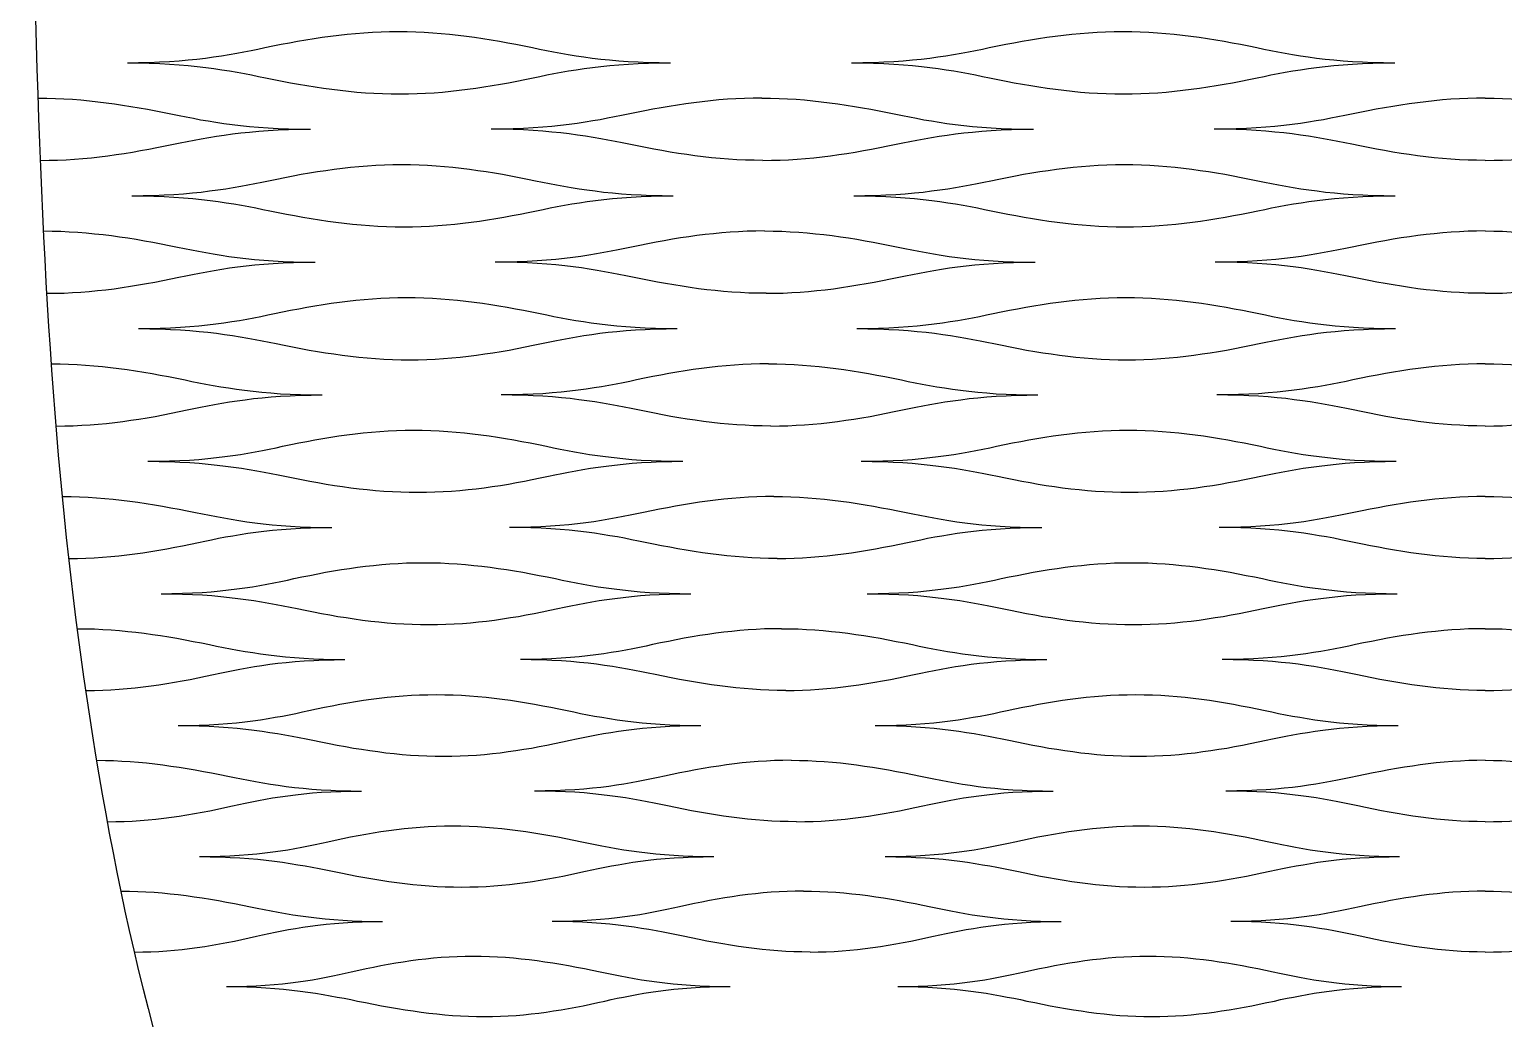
# Model space of a CAD drawing. Extents: x 0.4 to 17.3, y 0.4 to 6.1.
# Drawn here: x 13.173 to 15.265, y 1.812 to 3.217 of the extents above; entities that cross this region are included whole.
import ezdxf

# ---------------------------------------------------------------- set-up
doc = ezdxf.new("R2010")
doc.units = 0
doc.header["$MEASUREMENT"] = 0
doc.layers.add('DEFAULT', color=7, linetype='CONTINUOUS')

msp = doc.modelspace()

# ---------------------------------------------------------------- linework, layer by layer
at = {"layer": 'DEFAULT'}
for points, knots in [([(13.1733, 4.4919), (13.1733, 3.3114), (13.1733, 2.7212), (13.2766, 2.1309), (13.3799, 1.5406), (13.5865, 0.9504), (14.4128, 0.3601)], [0, 0, 0, 0, 1, 1, 1, 2, 2, 2, 2]), ([(13.3122, 3.1694), (13.3989, 3.1694), (13.4561, 3.1801), (13.5072, 3.1908), (13.5695, 3.2038), (13.6305, 3.2137), (13.6968, 3.2137), (13.763, 3.2137), (13.8244, 3.2038), (13.8872, 3.1908), (13.9386, 3.1801), (13.9963, 3.1694), (14.083, 3.1694)], [0, 0, 0, 0, 1, 1, 1, 2, 2, 2, 3, 3, 3, 4, 4, 4, 4]), ([(14.3399, 3.1694), (14.4267, 3.1694), (14.484, 3.1801), (14.5352, 3.1908), (14.5977, 3.2038), (14.6588, 3.2137), (14.725, 3.2137), (14.7913, 3.2137), (14.8526, 3.2038), (14.9152, 3.1908), (14.9665, 3.1801), (15.024, 3.1694), (15.1107, 3.1694)], [0, 0, 0, 0, 1, 1, 1, 2, 2, 2, 3, 3, 3, 4, 4, 4, 4]), ([(13.3122, 3.1694), (13.3989, 3.1694), (13.4567, 3.1586), (13.5082, 3.148), (13.5712, 3.135), (13.6326, 3.1251), (13.6988, 3.1251), (13.765, 3.1251), (13.8258, 3.135), (13.8881, 3.148), (13.9391, 3.1586), (13.9963, 3.1694), (14.083, 3.1694)], [0, 0, 0, 0, 1, 1, 1, 2, 2, 2, 3, 3, 3, 4, 4, 4, 4]), ([(14.3399, 3.1694), (14.4267, 3.1694), (14.4842, 3.1586), (14.5356, 3.148), (14.5983, 3.135), (14.6595, 3.1251), (14.7257, 3.1251), (14.7919, 3.1251), (14.8529, 3.135), (14.9155, 3.148), (14.9666, 3.1586), (15.024, 3.1694), (15.1107, 3.1694)], [0, 0, 0, 0, 1, 1, 1, 2, 2, 2, 3, 3, 3, 4, 4, 4, 4]), ([(13.1855, 3.1192), (13.2517, 3.1192), (13.3131, 3.1093), (13.3761, 3.0964), (13.4276, 3.0857), (13.4853, 3.075), (13.5719, 3.075)], [0, 0, 0, 0, 1, 1, 1, 2, 2, 2, 2]), ([(14.2124, 3.1192), (14.1462, 3.1192), (14.0853, 3.1093), (14.023, 3.0964), (13.9721, 3.0857), (13.915, 3.075), (13.8284, 3.075)], [0, 0, 0, 0, 1, 1, 1, 2, 2, 2, 2]), ([(14.2124, 3.1192), (14.2785, 3.1192), (14.3398, 3.1093), (14.4025, 3.0964), (14.4538, 3.0857), (14.5113, 3.075), (14.5979, 3.075)], [0, 0, 0, 0, 1, 1, 1, 2, 2, 2, 2]), ([(15.2392, 3.1192), (15.173, 3.1192), (15.1119, 3.1093), (15.0495, 3.0964), (14.9983, 3.0857), (14.941, 3.075), (14.8544, 3.075)], [0, 0, 0, 0, 1, 1, 1, 2, 2, 2, 2]), ([(15.2392, 3.1192), (15.3054, 3.1192), (15.3665, 3.1093), (15.429, 3.0964), (15.4801, 3.0857), (15.5374, 3.075), (15.624, 3.075)], [0, 0, 0, 0, 1, 1, 1, 2, 2, 2, 2]), ([(13.1887, 3.0307), (13.2548, 3.0307), (13.3154, 3.0406), (13.3775, 3.0536), (13.4283, 3.0642), (13.4853, 3.075), (13.5719, 3.075)], [0, 0, 0, 0, 1, 1, 1, 2, 2, 2, 2]), ([(14.214, 3.0307), (14.1479, 3.0307), (14.0867, 3.0406), (14.0239, 3.0536), (13.9726, 3.0642), (13.915, 3.075), (13.8284, 3.075)], [0, 0, 0, 0, 1, 1, 1, 2, 2, 2, 2]), ([(14.214, 3.0307), (14.28, 3.0307), (14.3409, 3.0406), (14.4032, 3.0536), (14.4541, 3.0642), (14.5113, 3.075), (14.5979, 3.075)], [0, 0, 0, 0, 1, 1, 1, 2, 2, 2, 2]), ([(15.2392, 3.0307), (15.1731, 3.0307), (15.1121, 3.0406), (15.0496, 3.0536), (14.9984, 3.0642), (14.941, 3.075), (14.8544, 3.075)], [0, 0, 0, 0, 1, 1, 1, 2, 2, 2, 2]), ([(15.2392, 3.0307), (15.3053, 3.0307), (15.3663, 3.0406), (15.4288, 3.0536), (15.48, 3.0642), (15.5374, 3.075), (15.624, 3.075)], [0, 0, 0, 0, 1, 1, 1, 2, 2, 2, 2]), ([(13.3186, 2.9806), (13.405, 2.9806), (13.4619, 2.9913), (13.5127, 3.0019), (13.5747, 3.0149), (13.6354, 3.0248), (13.7015, 3.0248), (13.7676, 3.0248), (13.8288, 3.0149), (13.8916, 3.0019), (13.9429, 2.9913), (14.0004, 2.9806), (14.0868, 2.9806)], [0, 0, 0, 0, 1, 1, 1, 2, 2, 2, 3, 3, 3, 4, 4, 4, 4]), ([(14.3429, 2.9806), (14.4294, 2.9806), (14.4865, 2.9913), (14.5374, 3.0019), (14.5997, 3.0149), (14.6606, 3.0248), (14.7266, 3.0248), (14.7927, 3.0248), (14.8538, 3.0149), (14.9163, 3.0019), (14.9674, 2.9913), (15.0247, 2.9806), (15.1112, 2.9806)], [0, 0, 0, 0, 1, 1, 1, 2, 2, 2, 3, 3, 3, 4, 4, 4, 4]), ([(13.3186, 2.9806), (13.405, 2.9806), (13.4628, 2.9698), (13.5143, 2.9592), (13.5773, 2.9462), (13.6385, 2.9364), (13.7045, 2.9364), (13.7704, 2.9364), (13.8309, 2.9462), (13.8928, 2.9592), (13.9435, 2.9698), (14.0004, 2.9806), (14.0868, 2.9806)], [0, 0, 0, 0, 1, 1, 1, 2, 2, 2, 3, 3, 3, 4, 4, 4, 4]), ([(14.3429, 2.9806), (14.4294, 2.9806), (14.4868, 2.9698), (14.5381, 2.9592), (14.6007, 2.9462), (14.6617, 2.9364), (14.7276, 2.9364), (14.7936, 2.9364), (14.8543, 2.9462), (14.9166, 2.9592), (14.9675, 2.9698), (15.0247, 2.9806), (15.1112, 2.9806)], [0, 0, 0, 0, 1, 1, 1, 2, 2, 2, 3, 3, 3, 4, 4, 4, 4]), ([(13.1932, 2.9305), (13.2592, 2.9305), (13.3206, 2.9206), (13.3835, 2.9076), (13.4349, 2.897), (13.4926, 2.8862), (13.5788, 2.8862)], [0, 0, 0, 0, 1, 1, 1, 2, 2, 2, 2]), ([(14.2162, 2.9305), (14.1503, 2.9305), (14.0897, 2.9206), (14.0278, 2.9076), (13.9772, 2.897), (13.9205, 2.8862), (13.8342, 2.8862)], [0, 0, 0, 0, 1, 1, 1, 2, 2, 2, 2]), ([(14.2162, 2.9305), (14.2822, 2.9305), (14.3433, 2.9206), (14.4058, 2.9076), (14.457, 2.897), (14.5144, 2.8862), (14.6006, 2.8862)], [0, 0, 0, 0, 1, 1, 1, 2, 2, 2, 2]), ([(15.2392, 2.9305), (15.1733, 2.9305), (15.1124, 2.9206), (15.0502, 2.9076), (14.9993, 2.897), (14.9423, 2.8862), (14.856, 2.8862)], [0, 0, 0, 0, 1, 1, 1, 2, 2, 2, 2]), ([(15.2392, 2.9305), (15.3051, 2.9305), (15.366, 2.9206), (15.4282, 2.9076), (15.4791, 2.897), (15.5362, 2.8862), (15.6224, 2.8862)], [0, 0, 0, 0, 1, 1, 1, 2, 2, 2, 2]), ([(13.198, 2.842), (13.2637, 2.842), (13.324, 2.8519), (13.3855, 2.8649), (13.4359, 2.8755), (13.4926, 2.8862), (13.5788, 2.8862)], [0, 0, 0, 0, 1, 1, 1, 2, 2, 2, 2]), ([(14.2186, 2.842), (14.1528, 2.842), (14.0918, 2.8519), (14.0292, 2.8649), (13.978, 2.8755), (13.9205, 2.8862), (13.8342, 2.8862)], [0, 0, 0, 0, 1, 1, 1, 2, 2, 2, 2]), ([(14.2186, 2.842), (14.2844, 2.842), (14.3448, 2.8519), (14.4068, 2.8649), (14.4575, 2.8755), (14.5144, 2.8862), (14.6006, 2.8862)], [0, 0, 0, 0, 1, 1, 1, 2, 2, 2, 2]), ([(15.2392, 2.842), (15.1734, 2.842), (15.1127, 2.8519), (15.0504, 2.8649), (14.9995, 2.8755), (14.9423, 2.8862), (14.856, 2.8862)], [0, 0, 0, 0, 1, 1, 1, 2, 2, 2, 2]), ([(15.2392, 2.842), (15.305, 2.842), (15.3657, 2.8519), (15.428, 2.8649), (15.479, 2.8755), (15.5362, 2.8862), (15.6224, 2.8862)], [0, 0, 0, 0, 1, 1, 1, 2, 2, 2, 2]), ([(13.3281, 2.7919), (13.4141, 2.7919), (13.4705, 2.8026), (13.5209, 2.8133), (13.5824, 2.8262), (13.6427, 2.8361), (13.7085, 2.8361), (13.7743, 2.8361), (13.8354, 2.8262), (13.898, 2.8133), (13.9492, 2.8026), (14.0065, 2.7919), (14.0925, 2.7919)], [0, 0, 0, 0, 1, 1, 1, 2, 2, 2, 3, 3, 3, 4, 4, 4, 4]), ([(14.3473, 2.7919), (14.4334, 2.7919), (14.4901, 2.8026), (14.5407, 2.8133), (14.6026, 2.8262), (14.6632, 2.8361), (14.729, 2.8361), (14.7947, 2.8361), (14.8556, 2.8262), (14.9178, 2.8133), (14.9688, 2.8026), (15.0258, 2.7919), (15.1118, 2.7919)], [0, 0, 0, 0, 1, 1, 1, 2, 2, 2, 3, 3, 3, 4, 4, 4, 4]), ([(13.3281, 2.7919), (13.4141, 2.7919), (13.4718, 2.7812), (13.5232, 2.7706), (13.5861, 2.7576), (13.6472, 2.7477), (13.7128, 2.7477), (13.7784, 2.7477), (13.8384, 2.7576), (13.8998, 2.7706), (13.95, 2.7812), (14.0065, 2.7919), (14.0925, 2.7919)], [0, 0, 0, 0, 1, 1, 1, 2, 2, 2, 3, 3, 3, 4, 4, 4, 4]), ([(14.3473, 2.7919), (14.4334, 2.7919), (14.4906, 2.7812), (14.5417, 2.7706), (14.6041, 2.7576), (14.6648, 2.7477), (14.7304, 2.7477), (14.796, 2.7477), (14.8564, 2.7576), (14.9183, 2.7706), (14.9689, 2.7812), (15.0258, 2.7919), (15.1118, 2.7919)], [0, 0, 0, 0, 1, 1, 1, 2, 2, 2, 3, 3, 3, 4, 4, 4, 4]), ([(13.2045, 2.7419), (13.27, 2.7419), (13.3313, 2.732), (13.3941, 2.719), (13.4455, 2.7084), (13.503, 2.6977), (13.5887, 2.6977)], [0, 0, 0, 0, 1, 1, 1, 2, 2, 2, 2]), ([(14.2218, 2.7419), (14.1563, 2.7419), (14.0961, 2.732), (14.0348, 2.719), (13.9846, 2.7084), (13.9284, 2.6977), (13.8426, 2.6977)], [0, 0, 0, 0, 1, 1, 1, 2, 2, 2, 2]), ([(14.2218, 2.7419), (14.2874, 2.7419), (14.3483, 2.732), (14.4106, 2.719), (14.4616, 2.7084), (14.5187, 2.6977), (14.6044, 2.6977)], [0, 0, 0, 0, 1, 1, 1, 2, 2, 2, 2]), ([(15.2392, 2.7419), (15.1736, 2.7419), (15.1131, 2.732), (15.0513, 2.719), (15.0007, 2.7084), (14.944, 2.6977), (14.8583, 2.6977)], [0, 0, 0, 0, 1, 1, 1, 2, 2, 2, 2]), ([(15.2392, 2.7419), (15.3048, 2.7419), (15.3653, 2.732), (15.4271, 2.719), (15.4777, 2.7084), (15.5344, 2.6977), (15.6201, 2.6977)], [0, 0, 0, 0, 1, 1, 1, 2, 2, 2, 2]), ([(13.2112, 2.6536), (13.2766, 2.6536), (13.3361, 2.6634), (13.3971, 2.6764), (13.4469, 2.687), (13.503, 2.6977), (13.5887, 2.6977)], [0, 0, 0, 0, 1, 1, 1, 2, 2, 2, 2]), ([(14.2252, 2.6536), (14.1599, 2.6536), (14.0991, 2.6634), (14.0367, 2.6764), (13.9857, 2.687), (13.9284, 2.6977), (13.8426, 2.6977)], [0, 0, 0, 0, 1, 1, 1, 2, 2, 2, 2]), ([(14.2252, 2.6536), (14.2906, 2.6536), (14.3505, 2.6634), (14.412, 2.6764), (14.4622, 2.687), (14.5187, 2.6977), (14.6044, 2.6977)], [0, 0, 0, 0, 1, 1, 1, 2, 2, 2, 2]), ([(15.2392, 2.6536), (15.1739, 2.6536), (15.1135, 2.6634), (15.0516, 2.6764), (15.0009, 2.687), (14.944, 2.6977), (14.8583, 2.6977)], [0, 0, 0, 0, 1, 1, 1, 2, 2, 2, 2]), ([(15.2392, 2.6536), (15.3046, 2.6536), (15.3649, 2.6634), (15.4268, 2.6764), (15.4775, 2.687), (15.5344, 2.6977), (15.6201, 2.6977)], [0, 0, 0, 0, 1, 1, 1, 2, 2, 2, 2]), ([(13.3415, 2.6035), (13.4269, 2.6035), (13.4828, 2.6142), (13.5326, 2.6248), (13.5935, 2.6378), (13.6532, 2.6477), (13.7185, 2.6477), (13.7839, 2.6477), (13.8447, 2.6378), (13.9071, 2.6248), (13.9581, 2.6142), (14.0152, 2.6035), (14.1006, 2.6035)], [0, 0, 0, 0, 1, 1, 1, 2, 2, 2, 3, 3, 3, 4, 4, 4, 4]), ([(14.3536, 2.6035), (14.439, 2.6035), (14.4953, 2.6142), (14.5455, 2.6248), (14.6069, 2.6378), (14.667, 2.6477), (14.7323, 2.6477), (14.7977, 2.6477), (14.8581, 2.6378), (14.92, 2.6248), (14.9706, 2.6142), (15.0273, 2.6035), (15.1127, 2.6035)], [0, 0, 0, 0, 1, 1, 1, 2, 2, 2, 3, 3, 3, 4, 4, 4, 4]), ([(13.3415, 2.6035), (13.4269, 2.6035), (13.4845, 2.5928), (13.5359, 2.5822), (13.5986, 2.5693), (13.6594, 2.5595), (13.7245, 2.5595), (13.7896, 2.5595), (13.8489, 2.5693), (13.9096, 2.5822), (13.9593, 2.5928), (14.0152, 2.6035), (14.1006, 2.6035)], [0, 0, 0, 0, 1, 1, 1, 2, 2, 2, 3, 3, 3, 4, 4, 4, 4]), ([(14.3536, 2.6035), (14.439, 2.6035), (14.496, 2.5928), (14.5468, 2.5822), (14.6089, 2.5693), (14.6692, 2.5595), (14.7343, 2.5595), (14.7994, 2.5595), (14.8592, 2.5693), (14.9206, 2.5822), (14.9708, 2.5928), (15.0273, 2.6035), (15.1127, 2.6035)], [0, 0, 0, 0, 1, 1, 1, 2, 2, 2, 3, 3, 3, 4, 4, 4, 4]), ([(13.2202, 2.5536), (13.2853, 2.5536), (13.3464, 2.5437), (13.409, 2.5308), (13.4603, 2.5203), (13.5176, 2.5096), (13.6025, 2.5096)], [0, 0, 0, 0, 1, 1, 1, 2, 2, 2, 2]), ([(14.2297, 2.5536), (14.1647, 2.5536), (14.1051, 2.5437), (14.0445, 2.5308), (13.9949, 2.5203), (13.9393, 2.5096), (13.8543, 2.5096)], [0, 0, 0, 0, 1, 1, 1, 2, 2, 2, 2]), ([(14.2297, 2.5536), (14.2948, 2.5536), (14.3553, 2.5437), (14.4173, 2.5308), (14.468, 2.5203), (14.5247, 2.5096), (14.6097, 2.5096)], [0, 0, 0, 0, 1, 1, 1, 2, 2, 2, 2]), ([(15.2392, 2.5536), (15.1741, 2.5536), (15.1141, 2.5437), (15.0528, 2.5308), (15.0027, 2.5203), (14.9465, 2.5096), (14.8615, 2.5096)], [0, 0, 0, 0, 1, 1, 1, 2, 2, 2, 2]), ([(15.2392, 2.5536), (15.3043, 2.5536), (15.3643, 2.5437), (15.4256, 2.5308), (15.4758, 2.5203), (15.5319, 2.5096), (15.6169, 2.5096)], [0, 0, 0, 0, 1, 1, 1, 2, 2, 2, 2]), ([(13.2294, 2.4655), (13.2942, 2.4655), (13.353, 2.4754), (13.4131, 2.4883), (13.4622, 2.4989), (13.5176, 2.5096), (13.6025, 2.5096)], [0, 0, 0, 0, 1, 1, 1, 2, 2, 2, 2]), ([(14.2343, 2.4655), (14.1696, 2.4655), (14.1092, 2.4754), (14.0472, 2.4883), (13.9963, 2.4989), (13.9393, 2.5096), (13.8543, 2.5096)], [0, 0, 0, 0, 1, 1, 1, 2, 2, 2, 2]), ([(14.2343, 2.4655), (14.2991, 2.4655), (14.3584, 2.4754), (14.4191, 2.4883), (14.4688, 2.4989), (14.5247, 2.5096), (14.6097, 2.5096)], [0, 0, 0, 0, 1, 1, 1, 2, 2, 2, 2]), ([(15.2392, 2.4655), (15.1745, 2.4655), (15.1146, 2.4754), (15.0532, 2.4883), (15.003, 2.4989), (14.9465, 2.5096), (14.8615, 2.5096)], [0, 0, 0, 0, 1, 1, 1, 2, 2, 2, 2]), ([(15.2392, 2.4655), (15.304, 2.4655), (15.3638, 2.4754), (15.4252, 2.4883), (15.4755, 2.4989), (15.5319, 2.5096), (15.6169, 2.5096)], [0, 0, 0, 0, 1, 1, 1, 2, 2, 2, 2]), ([(13.36, 2.4156), (13.4445, 2.4156), (13.4996, 2.4263), (13.5486, 2.4369), (13.6086, 2.4498), (13.6676, 2.4596), (13.7323, 2.4596), (13.7971, 2.4596), (13.8576, 2.4498), (13.9196, 2.4369), (13.9704, 2.4263), (14.0271, 2.4156), (14.1117, 2.4156)], [0, 0, 0, 0, 1, 1, 1, 2, 2, 2, 3, 3, 3, 4, 4, 4, 4]), ([(14.3622, 2.4156), (14.4468, 2.4156), (14.5024, 2.4263), (14.552, 2.4369), (14.6127, 2.4498), (14.6722, 2.4596), (14.7369, 2.4596), (14.8017, 2.4596), (14.8617, 2.4498), (14.923, 2.4369), (14.9732, 2.4263), (15.0294, 2.4156), (15.1139, 2.4156)], [0, 0, 0, 0, 1, 1, 1, 2, 2, 2, 3, 3, 3, 4, 4, 4, 4]), ([(13.36, 2.4156), (13.4445, 2.4156), (13.5019, 2.4049), (13.553, 2.3944), (13.6154, 2.3815), (13.6759, 2.3717), (13.7403, 2.3717), (13.8047, 2.3717), (13.8632, 2.3815), (13.923, 2.3944), (13.972, 2.4049), (14.0271, 2.4156), (14.1117, 2.4156)], [0, 0, 0, 0, 1, 1, 1, 2, 2, 2, 3, 3, 3, 4, 4, 4, 4]), ([(14.3622, 2.4156), (14.4468, 2.4156), (14.5034, 2.4049), (14.5538, 2.3944), (14.6154, 2.3815), (14.6752, 2.3717), (14.7396, 2.3717), (14.804, 2.3717), (14.8631, 2.3815), (14.9238, 2.3944), (14.9735, 2.4049), (15.0294, 2.4156), (15.1139, 2.4156)], [0, 0, 0, 0, 1, 1, 1, 2, 2, 2, 3, 3, 3, 4, 4, 4, 4]), ([(13.2415, 2.3659), (13.3059, 2.3659), (13.3667, 2.3561), (13.429, 2.3432), (13.4801, 2.3327), (13.537, 2.322), (13.621, 2.322)], [0, 0, 0, 0, 1, 1, 1, 2, 2, 2, 2]), ([(14.2404, 2.3659), (14.176, 2.3659), (14.1173, 2.3561), (14.0576, 2.3432), (14.0087, 2.3327), (13.954, 2.322), (13.87, 2.322)], [0, 0, 0, 0, 1, 1, 1, 2, 2, 2, 2]), ([(14.2404, 2.3659), (14.3047, 2.3659), (14.3648, 2.3561), (14.4263, 2.3432), (14.4766, 2.3327), (14.5328, 2.322), (14.6168, 2.322)], [0, 0, 0, 0, 1, 1, 1, 2, 2, 2, 2]), ([(15.2392, 2.3659), (15.1748, 2.3659), (15.1154, 2.3561), (15.0549, 2.3432), (15.0053, 2.3327), (14.9498, 2.322), (14.8658, 2.322)], [0, 0, 0, 0, 1, 1, 1, 2, 2, 2, 2]), ([(15.2392, 2.3659), (15.3036, 2.3659), (15.363, 2.3561), (15.4236, 2.3432), (15.4731, 2.3327), (15.5286, 2.322), (15.6126, 2.322)], [0, 0, 0, 0, 1, 1, 1, 2, 2, 2, 2]), ([(13.2536, 2.2782), (13.3176, 2.2782), (13.3754, 2.288), (13.4343, 2.3008), (13.4826, 2.3114), (13.537, 2.322), (13.621, 2.322)], [0, 0, 0, 0, 1, 1, 1, 2, 2, 2, 2]), ([(14.2464, 2.2782), (14.1824, 2.2782), (14.1227, 2.288), (14.061, 2.3008), (14.0106, 2.3114), (13.954, 2.322), (13.87, 2.322)], [0, 0, 0, 0, 1, 1, 1, 2, 2, 2, 2]), ([(14.2464, 2.2782), (14.3104, 2.2782), (14.3688, 2.288), (14.4287, 2.3008), (14.4777, 2.3114), (14.5328, 2.322), (14.6168, 2.322)], [0, 0, 0, 0, 1, 1, 1, 2, 2, 2, 2]), ([(15.2392, 2.2782), (15.1752, 2.2782), (15.1161, 2.288), (15.0554, 2.3008), (15.0057, 2.3114), (14.9498, 2.322), (14.8658, 2.322)], [0, 0, 0, 0, 1, 1, 1, 2, 2, 2, 2]), ([(15.2392, 2.2782), (15.3032, 2.2782), (15.3623, 2.288), (15.423, 2.3008), (15.4727, 2.3114), (15.5286, 2.322), (15.6126, 2.322)], [0, 0, 0, 0, 1, 1, 1, 2, 2, 2, 2]), ([(13.3842, 2.2284), (13.4676, 2.2284), (13.5216, 2.2391), (13.5698, 2.2496), (13.6287, 2.2625), (13.6867, 2.2723), (13.7506, 2.2723), (13.8146, 2.2723), (13.8746, 2.2625), (13.9361, 2.2496), (13.9865, 2.2391), (14.0427, 2.2284), (14.1262, 2.2284)], [0, 0, 0, 0, 1, 1, 1, 2, 2, 2, 3, 3, 3, 4, 4, 4, 4]), ([(14.3735, 2.2284), (14.457, 2.2284), (14.5117, 2.2391), (14.5606, 2.2496), (14.6204, 2.2625), (14.6791, 2.2723), (14.743, 2.2723), (14.807, 2.2723), (14.8663, 2.2625), (14.927, 2.2496), (14.9766, 2.2391), (15.0321, 2.2284), (15.1155, 2.2284)], [0, 0, 0, 0, 1, 1, 1, 2, 2, 2, 3, 3, 3, 4, 4, 4, 4]), ([(13.3842, 2.2284), (13.4676, 2.2284), (13.5246, 2.2178), (13.5754, 2.2074), (13.6374, 2.1946), (13.6974, 2.1848), (13.7609, 2.1848), (13.8244, 2.1848), (13.8818, 2.1946), (13.9405, 2.2074), (13.9885, 2.2178), (14.0427, 2.2284), (14.1262, 2.2284)], [0, 0, 0, 0, 1, 1, 1, 2, 2, 2, 3, 3, 3, 4, 4, 4, 4]), ([(14.3735, 2.2284), (14.457, 2.2284), (14.513, 2.2178), (14.5629, 2.2074), (14.6238, 2.1946), (14.6829, 2.1848), (14.7464, 2.1848), (14.8099, 2.1848), (14.8682, 2.1946), (14.928, 2.2074), (14.977, 2.2178), (15.0321, 2.2284), (15.1155, 2.2284)], [0, 0, 0, 0, 1, 1, 1, 2, 2, 2, 3, 3, 3, 4, 4, 4, 4]), ([(13.2691, 2.179), (13.3326, 2.179), (13.3929, 2.1692), (13.4548, 2.1564), (13.5055, 2.146), (13.5619, 2.1354), (13.6447, 2.1354)], [0, 0, 0, 0, 1, 1, 1, 2, 2, 2, 2]), ([(14.2542, 2.179), (14.1907, 2.179), (14.133, 2.1692), (14.0744, 2.1564), (14.0265, 2.146), (13.9728, 2.1354), (13.89, 2.1354)], [0, 0, 0, 0, 1, 1, 1, 2, 2, 2, 2]), ([(14.2542, 2.179), (14.3177, 2.179), (14.3771, 2.1692), (14.4379, 2.1564), (14.4876, 2.146), (14.5431, 2.1354), (14.6259, 2.1354)], [0, 0, 0, 0, 1, 1, 1, 2, 2, 2, 2]), ([(15.2392, 2.179), (15.1757, 2.179), (15.1172, 2.1692), (15.0575, 2.1564), (15.0086, 2.146), (14.954, 2.1354), (14.8712, 2.1354)], [0, 0, 0, 0, 1, 1, 1, 2, 2, 2, 2]), ([(15.2392, 2.179), (15.3027, 2.179), (15.3613, 2.1692), (15.4209, 2.1564), (15.4698, 2.146), (15.5244, 2.1354), (15.6072, 2.1354)], [0, 0, 0, 0, 1, 1, 1, 2, 2, 2, 2]), ([(13.2843, 2.0918), (13.3473, 2.0918), (13.4038, 2.1015), (13.4615, 2.1143), (13.5086, 2.1248), (13.5619, 2.1354), (13.6447, 2.1354)], [0, 0, 0, 0, 1, 1, 1, 2, 2, 2, 2]), ([(14.2618, 2.0918), (14.1988, 2.0918), (14.1397, 2.1015), (14.0787, 2.1143), (14.0289, 2.1248), (13.9728, 2.1354), (13.89, 2.1354)], [0, 0, 0, 0, 1, 1, 1, 2, 2, 2, 2]), ([(14.2618, 2.0918), (14.3248, 2.0918), (14.3821, 2.1015), (14.4409, 2.1143), (14.489, 2.1248), (14.5431, 2.1354), (14.6259, 2.1354)], [0, 0, 0, 0, 1, 1, 1, 2, 2, 2, 2]), ([(15.2392, 2.0918), (15.1762, 2.0918), (15.118, 2.1015), (15.0582, 2.1143), (15.0092, 2.1248), (14.954, 2.1354), (14.8712, 2.1354)], [0, 0, 0, 0, 1, 1, 1, 2, 2, 2, 2]), ([(15.2392, 2.0918), (15.3022, 2.0918), (15.3604, 2.1015), (15.4203, 2.1143), (15.4693, 2.1248), (15.5244, 2.1354), (15.6072, 2.1354)], [0, 0, 0, 0, 1, 1, 1, 2, 2, 2, 2]), ([(13.4146, 2.0423), (13.4967, 2.0423), (13.5495, 2.0529), (13.5965, 2.0634), (13.654, 2.0762), (13.7108, 2.0859), (13.7738, 2.0859), (13.8368, 2.0859), (13.8961, 2.0762), (13.957, 2.0634), (14.0068, 2.0529), (14.0623, 2.0423), (14.1444, 2.0423)], [0, 0, 0, 0, 1, 1, 1, 2, 2, 2, 3, 3, 3, 4, 4, 4, 4]), ([(14.3877, 2.0423), (14.4698, 2.0423), (14.5235, 2.0529), (14.5715, 2.0634), (14.6301, 2.0762), (14.6878, 2.0859), (14.7507, 2.0859), (14.8137, 2.0859), (14.8722, 2.0762), (14.932, 2.0634), (14.9809, 2.0529), (15.0355, 2.0423), (15.1176, 2.0423)], [0, 0, 0, 0, 1, 1, 1, 2, 2, 2, 3, 3, 3, 4, 4, 4, 4]), ([(13.4146, 2.0423), (13.4967, 2.0423), (13.5532, 2.0318), (13.6035, 2.0214), (13.665, 2.0088), (13.7243, 1.9991), (13.7867, 1.9991), (13.8491, 1.9991), (13.9052, 2.0088), (13.9624, 2.0214), (14.0094, 2.0318), (14.0623, 2.0423), (14.1444, 2.0423)], [0, 0, 0, 0, 1, 1, 1, 2, 2, 2, 3, 3, 3, 4, 4, 4, 4]), ([(14.3877, 2.0423), (14.4698, 2.0423), (14.5252, 2.0318), (14.5743, 2.0214), (14.6344, 2.0088), (14.6926, 1.9991), (14.755, 1.9991), (14.8174, 1.9991), (14.8746, 2.0088), (14.9333, 2.0214), (14.9813, 2.0318), (15.0355, 2.0423), (15.1176, 2.0423)], [0, 0, 0, 0, 1, 1, 1, 2, 2, 2, 3, 3, 3, 4, 4, 4, 4]), ([(13.3038, 1.9933), (13.3661, 1.9933), (13.4258, 1.9836), (13.4871, 1.971), (13.5373, 1.9606), (13.5932, 1.9501), (13.6744, 1.9501)], [0, 0, 0, 0, 1, 1, 1, 2, 2, 2, 2]), ([(14.2715, 1.9933), (14.2091, 1.9933), (14.1527, 1.9836), (14.0955, 1.971), (14.0488, 1.9606), (13.9964, 1.9501), (13.9152, 1.9501)], [0, 0, 0, 0, 1, 1, 1, 2, 2, 2, 2]), ([(14.2715, 1.9933), (14.3339, 1.9933), (14.3925, 1.9836), (14.4524, 1.971), (14.5015, 1.9606), (14.5561, 1.9501), (14.6374, 1.9501)], [0, 0, 0, 0, 1, 1, 1, 2, 2, 2, 2]), ([(15.2392, 1.9933), (15.1768, 1.9933), (15.1193, 1.9836), (15.0608, 1.971), (15.0129, 1.9606), (14.9594, 1.9501), (14.8781, 1.9501)], [0, 0, 0, 0, 1, 1, 1, 2, 2, 2, 2]), ([(15.2392, 1.9933), (15.3016, 1.9933), (15.3591, 1.9836), (15.4176, 1.971), (15.4656, 1.9606), (15.5191, 1.9501), (15.6003, 1.9501)], [0, 0, 0, 0, 1, 1, 1, 2, 2, 2, 2]), ([(13.3229, 1.9068), (13.3846, 1.9068), (13.4395, 1.9165), (13.4955, 1.9292), (13.5413, 1.9396), (13.5932, 1.9501), (13.6744, 1.9501)], [0, 0, 0, 0, 1, 1, 1, 2, 2, 2, 2]), ([(14.281, 1.9068), (14.2193, 1.9068), (14.1612, 1.9165), (14.101, 1.9292), (14.0517, 1.9396), (13.9964, 1.9501), (13.9152, 1.9501)], [0, 0, 0, 0, 1, 1, 1, 2, 2, 2, 2]), ([(14.281, 1.9068), (14.3428, 1.9068), (14.3988, 1.9165), (14.4562, 1.9292), (14.5031, 1.9396), (14.5561, 1.9501), (14.6374, 1.9501)], [0, 0, 0, 0, 1, 1, 1, 2, 2, 2, 2]), ([(15.2392, 1.9068), (15.1775, 1.9068), (15.1204, 1.9165), (15.0616, 1.9292), (15.0135, 1.9396), (14.9594, 1.9501), (14.8781, 1.9501)], [0, 0, 0, 0, 1, 1, 1, 2, 2, 2, 2]), ([(15.2392, 1.9068), (15.301, 1.9068), (15.358, 1.9165), (15.4168, 1.9292), (15.4649, 1.9396), (15.5191, 1.9501), (15.6003, 1.9501)], [0, 0, 0, 0, 1, 1, 1, 2, 2, 2, 2]), ([(13.4528, 1.8578), (13.5332, 1.8578), (13.5844, 1.8683), (13.63, 1.8787), (13.6859, 1.8914), (13.7412, 1.9011), (13.8029, 1.9011), (13.8646, 1.9011), (13.9231, 1.8914), (13.9832, 1.8787), (14.0323, 1.8683), (14.0869, 1.8578), (14.1674, 1.8578)], [0, 0, 0, 0, 1, 1, 1, 2, 2, 2, 3, 3, 3, 4, 4, 4, 4]), ([(14.4055, 1.8578), (14.4859, 1.8578), (14.5383, 1.8683), (14.5851, 1.8787), (14.6423, 1.8914), (14.6987, 1.9011), (14.7604, 1.9011), (14.8221, 1.9011), (14.8796, 1.8914), (14.9382, 1.8787), (14.9862, 1.8683), (15.0397, 1.8578), (15.1201, 1.8578)], [0, 0, 0, 0, 1, 1, 1, 2, 2, 2, 3, 3, 3, 4, 4, 4, 4]), ([(13.4528, 1.8578), (13.5332, 1.8578), (13.5891, 1.8475), (13.6389, 1.8373), (13.6997, 1.8248), (13.7581, 1.8153), (13.8191, 1.8152), (13.8801, 1.8152), (13.9345, 1.8248), (13.99, 1.8373), (14.0355, 1.8475), (14.0869, 1.8578), (14.1674, 1.8578)], [0, 0, 0, 0, 1, 1, 1, 2, 2, 2, 3, 3, 3, 4, 4, 4, 4]), ([(14.4055, 1.8578), (14.4859, 1.8578), (14.5404, 1.8475), (14.5887, 1.8373), (14.6478, 1.8248), (14.7048, 1.8153), (14.7658, 1.8152), (14.8269, 1.8152), (14.8826, 1.8248), (14.9399, 1.8373), (14.9868, 1.8475), (15.0397, 1.8578), (15.1201, 1.8578)], [0, 0, 0, 0, 1, 1, 1, 2, 2, 2, 3, 3, 3, 4, 4, 4, 4])]:
    msp.add_open_spline(points, degree=3, knots=knots, dxfattribs=at)

doc.saveas('drawing.dxf')
